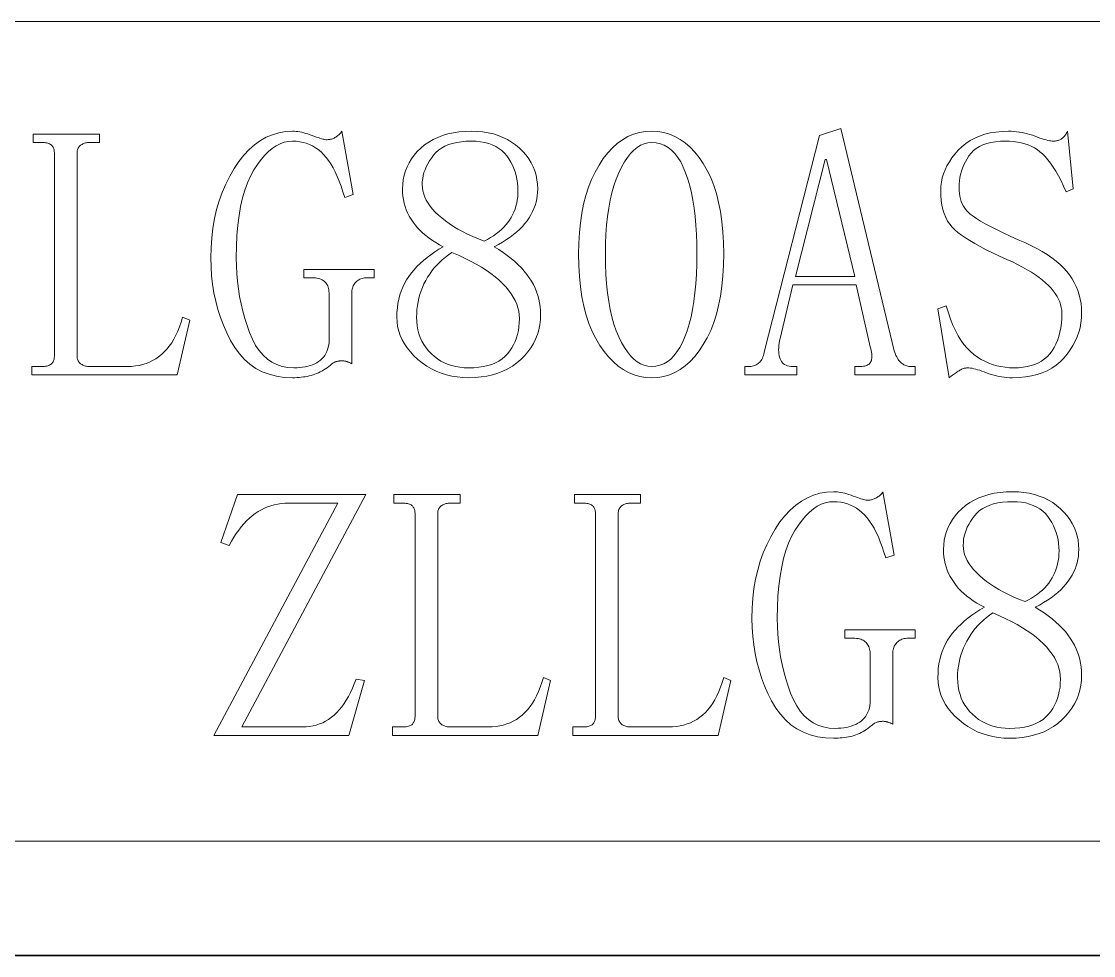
# Model space of a CAD drawing. Extents: x 1 to 297, y 1 to 210.
# Drawn here: x 219.82 to 230.69, y 1.35 to 10.83 of the extents above; entities that cross this region are included whole.
import ezdxf

# ---------------------------------------------------------------- set-up
doc = ezdxf.new("R2010")
doc.units = 0

msp = doc.modelspace()

# ---------------------------------------------------------------- linework, layer by layer
at = {"color": 7, "lineweight": 13}
for p, q in [((196.872, 10.83), (295.987, 10.83)), ((196.872, 2.515), (295.987, 2.515))]:
    msp.add_line(p, q, dxfattribs=at)
at = {"color": 7, "lineweight": 35}
msp.add_line((0.623, 1.354), (296.685, 1.354), dxfattribs=at)
at = {"color": 7, "lineweight": 13}
for points in [[(220.386, 7.444), (220.386, 7.433), (220.387, 7.422), (220.389, 7.412), (220.392, 7.403), (220.395, 7.394), (220.399, 7.386), (220.403, 7.378), (220.409, 7.371), (220.415, 7.364), (220.422, 7.358), (220.429, 7.353), (220.437, 7.348), (220.445, 7.344), (220.454, 7.34), (220.463, 7.337), (220.472, 7.334), (220.482, 7.332), (220.493, 7.331), (220.503, 7.33), (220.515, 7.33), (220.9, 7.33), (220.94, 7.331), (220.978, 7.335), (221.015, 7.341), (221.051, 7.349), (221.086, 7.36), (221.12, 7.373), (221.152, 7.389), (221.184, 7.407), (221.214, 7.428), (221.243, 7.451), (221.271, 7.477), (221.297, 7.505), (221.322, 7.536), (221.346, 7.57), (221.368, 7.607), (221.389, 7.646), (221.408, 7.688), (221.426, 7.732), (221.442, 7.78), (221.457, 7.83), (221.529, 7.801), (221.4, 7.244), (219.929, 7.244), (219.929, 7.33), (220.029, 7.33), (220.043, 7.33), (220.056, 7.331), (220.068, 7.332), (220.079, 7.334), (220.09, 7.337), (220.099, 7.34), (220.108, 7.344), (220.116, 7.348), (220.123, 7.353), (220.129, 7.358), (220.134, 7.364), (220.139, 7.371), (220.143, 7.378), (220.147, 7.386), (220.15, 7.394), (220.153, 7.403), (220.155, 7.412), (220.156, 7.422), (220.157, 7.433), (220.157, 7.444), (220.157, 9.487), (220.157, 9.498), (220.156, 9.509), (220.155, 9.519), (220.153, 9.528), (220.15, 9.537), (220.147, 9.545), (220.143, 9.553), (220.139, 9.56), (220.134, 9.567), (220.129, 9.573), (220.123, 9.578), (220.116, 9.583), (220.108, 9.587), (220.099, 9.591), (220.09, 9.594), (220.079, 9.597), (220.068, 9.599), (220.056, 9.6), (220.043, 9.601), (220.029, 9.601), (219.943, 9.601), (219.943, 9.687), (220.615, 9.687), (220.615, 9.601), (220.515, 9.601), (220.503, 9.601), (220.493, 9.6), (220.482, 9.599), (220.472, 9.597), (220.463, 9.594), (220.454, 9.591), (220.445, 9.587), (220.437, 9.583), (220.429, 9.578), (220.422, 9.573), (220.415, 9.567), (220.409, 9.56), (220.403, 9.553), (220.399, 9.545), (220.395, 9.537), (220.392, 9.528), (220.389, 9.519), (220.387, 9.509), (220.386, 9.498), (220.386, 9.487)], [(222.572, 9.615), (222.529, 9.613), (222.487, 9.604), (222.446, 9.589), (222.406, 9.569), (222.366, 9.542), (222.327, 9.51), (222.289, 9.472), (222.252, 9.428), (222.215, 9.378), (222.179, 9.323), (222.145, 9.261), (222.115, 9.193), (222.088, 9.119), (222.065, 9.039), (222.045, 8.953), (222.029, 8.861), (222.016, 8.762), (222.007, 8.657), (222.002, 8.547), (222, 8.43), (222.002, 8.35), (222.006, 8.271), (222.012, 8.194), (222.022, 8.117), (222.034, 8.04), (222.049, 7.965), (222.067, 7.891), (222.087, 7.817), (222.11, 7.744), (222.136, 7.673), (222.165, 7.605), (222.197, 7.544), (222.233, 7.49), (222.273, 7.444), (222.316, 7.405), (222.363, 7.373), (222.413, 7.348), (222.467, 7.33), (222.525, 7.319), (222.586, 7.315), (222.617, 7.316), (222.646, 7.318), (222.674, 7.321), (222.701, 7.326), (222.727, 7.332), (222.751, 7.339), (222.774, 7.347), (222.796, 7.357), (222.817, 7.368), (222.836, 7.38), (222.854, 7.393), (222.87, 7.408), (222.885, 7.424), (222.898, 7.441), (222.909, 7.46), (222.919, 7.48), (222.927, 7.501), (222.934, 7.524), (222.939, 7.548), (222.943, 7.573), (222.943, 8.058), (222.943, 8.075), (222.941, 8.091), (222.939, 8.106), (222.936, 8.12), (222.932, 8.133), (222.928, 8.146), (222.922, 8.157), (222.916, 8.168), (222.908, 8.178), (222.9, 8.187), (222.891, 8.195), (222.881, 8.202), (222.871, 8.209), (222.859, 8.214), (222.847, 8.219), (222.833, 8.223), (222.819, 8.226), (222.804, 8.228), (222.788, 8.229), (222.772, 8.23), (222.686, 8.23), (222.686, 8.315), (223.4, 8.315), (223.4, 8.23), (223.329, 8.23), (223.315, 8.229), (223.301, 8.228), (223.289, 8.226), (223.276, 8.223), (223.265, 8.219), (223.253, 8.214), (223.243, 8.209), (223.233, 8.202), (223.223, 8.195), (223.215, 8.187), (223.206, 8.178), (223.199, 8.169), (223.193, 8.159), (223.187, 8.148), (223.182, 8.137), (223.179, 8.125), (223.176, 8.113), (223.173, 8.1), (223.172, 8.087), (223.172, 8.073), (223.172, 7.358), (223.166, 7.361), (223.161, 7.364), (223.155, 7.366), (223.15, 7.369), (223.145, 7.371), (223.14, 7.373), (223.135, 7.375), (223.131, 7.377), (223.126, 7.378), (223.122, 7.38), (223.117, 7.381), (223.113, 7.382), (223.108, 7.383), (223.103, 7.384), (223.098, 7.385), (223.093, 7.386), (223.088, 7.386), (223.083, 7.387), (223.077, 7.387), (223.072, 7.387), (223.066, 7.387), (223.06, 7.387), (223.055, 7.386), (223.049, 7.386), (223.043, 7.385), (223.037, 7.384), (223.032, 7.383), (223.026, 7.382), (223.02, 7.381), (223.015, 7.38), (223.009, 7.378), (223.003, 7.376), (222.997, 7.374), (222.992, 7.371), (222.986, 7.367), (222.98, 7.363), (222.975, 7.359), (222.969, 7.355), (222.963, 7.35), (222.957, 7.344), (222.94, 7.33), (222.923, 7.317), (222.905, 7.305), (222.888, 7.294), (222.87, 7.283), (222.852, 7.274), (222.834, 7.265), (222.816, 7.257), (222.797, 7.25), (222.779, 7.244), (222.76, 7.239), (222.741, 7.234), (222.721, 7.229), (222.701, 7.226), (222.681, 7.223), (222.66, 7.22), (222.638, 7.218), (222.617, 7.217), (222.594, 7.216), (222.572, 7.215), (222.488, 7.219), (222.409, 7.231), (222.335, 7.25), (222.265, 7.276), (222.2, 7.31), (222.14, 7.352), (222.084, 7.401), (222.032, 7.458), (221.985, 7.522), (221.943, 7.594), (221.905, 7.671), (221.871, 7.749), (221.841, 7.828), (221.815, 7.909), (221.793, 7.992), (221.775, 8.077), (221.761, 8.163), (221.751, 8.25), (221.745, 8.339), (221.743, 8.43), (221.745, 8.534), (221.753, 8.635), (221.764, 8.733), (221.781, 8.829), (221.802, 8.921), (221.828, 9.01), (221.859, 9.096), (221.894, 9.179), (221.934, 9.26), (221.979, 9.337), (222.027, 9.409), (222.078, 9.473), (222.131, 9.53), (222.187, 9.579), (222.245, 9.621), (222.305, 9.655), (222.368, 9.681), (222.434, 9.7), (222.501, 9.712), (222.572, 9.715), (222.589, 9.715), (222.607, 9.714), (222.626, 9.712), (222.645, 9.709), (222.665, 9.705), (222.685, 9.7), (222.706, 9.694), (222.727, 9.688), (222.749, 9.681), (222.772, 9.673), (222.794, 9.664), (222.814, 9.657), (222.833, 9.651), (222.849, 9.645), (222.865, 9.64), (222.878, 9.637), (222.89, 9.634), (222.9, 9.631), (222.908, 9.63), (222.915, 9.63), (222.923, 9.63), (222.932, 9.631), (222.94, 9.632), (222.949, 9.633), (222.957, 9.635), (222.966, 9.637), (222.975, 9.64), (222.983, 9.643), (222.992, 9.647), (223, 9.651), (223.009, 9.656), (223.017, 9.661), (223.025, 9.666), (223.032, 9.672), (223.04, 9.678), (223.047, 9.685), (223.053, 9.692), (223.06, 9.699), (223.066, 9.707), (223.072, 9.715), (223.186, 9.073), (223.1, 9.044), (223.083, 9.102), (223.064, 9.157), (223.045, 9.209), (223.025, 9.258), (223.004, 9.303), (222.982, 9.345), (222.959, 9.384), (222.936, 9.419), (222.911, 9.451), (222.886, 9.48), (222.86, 9.506), (222.832, 9.529), (222.804, 9.549), (222.774, 9.567), (222.743, 9.582), (222.711, 9.594), (222.678, 9.603), (222.644, 9.61), (222.608, 9.614)], [(225.086, 7.858), (225.084, 7.805), (225.078, 7.753), (225.068, 7.703), (225.054, 7.655), (225.036, 7.608), (225.014, 7.563), (224.988, 7.52), (224.958, 7.479), (224.924, 7.439), (224.886, 7.401), (224.845, 7.366), (224.801, 7.334), (224.754, 7.306), (224.705, 7.282), (224.654, 7.262), (224.6, 7.245), (224.543, 7.232), (224.484, 7.223), (224.422, 7.217), (224.357, 7.215), (224.298, 7.217), (224.241, 7.223), (224.185, 7.232), (224.131, 7.245), (224.079, 7.262), (224.028, 7.282), (223.979, 7.306), (223.932, 7.334), (223.887, 7.366), (223.843, 7.401), (223.802, 7.439), (223.766, 7.478), (223.734, 7.518), (223.706, 7.559), (223.682, 7.601), (223.663, 7.645), (223.648, 7.689), (223.637, 7.735), (223.631, 7.782), (223.629, 7.83), (223.63, 7.878), (223.634, 7.924), (223.64, 7.969), (223.648, 8.013), (223.659, 8.055), (223.673, 8.095), (223.688, 8.135), (223.707, 8.173), (223.727, 8.209), (223.75, 8.244), (223.776, 8.278), (223.803, 8.311), (223.833, 8.343), (223.865, 8.374), (223.898, 8.405), (223.935, 8.434), (223.973, 8.463), (224.013, 8.491), (224.056, 8.518), (224.1, 8.544), (224.061, 8.565), (224.024, 8.586), (223.989, 8.609), (223.955, 8.632), (223.923, 8.657), (223.894, 8.682), (223.866, 8.709), (223.84, 8.736), (223.815, 8.765), (223.793, 8.794), (223.773, 8.824), (223.755, 8.855), (223.738, 8.887), (223.725, 8.92), (223.713, 8.953), (223.703, 8.987), (223.696, 9.022), (223.69, 9.057), (223.687, 9.093), (223.686, 9.13), (223.688, 9.178), (223.693, 9.224), (223.703, 9.269), (223.716, 9.313), (223.732, 9.355), (223.753, 9.395), (223.777, 9.435), (223.805, 9.473), (223.836, 9.509), (223.872, 9.544), (223.91, 9.577), (223.952, 9.606), (223.996, 9.631), (224.043, 9.654), (224.093, 9.673), (224.146, 9.688), (224.202, 9.7), (224.26, 9.709), (224.322, 9.714), (224.386, 9.715), (224.445, 9.714), (224.501, 9.709), (224.556, 9.7), (224.608, 9.688), (224.657, 9.673), (224.705, 9.654), (224.75, 9.631), (224.793, 9.606), (224.833, 9.577), (224.872, 9.544), (224.907, 9.509), (224.939, 9.473), (224.966, 9.435), (224.991, 9.395), (225.011, 9.355), (225.028, 9.313), (225.041, 9.269), (225.05, 9.224), (225.056, 9.178), (225.057, 9.13), (225.056, 9.096), (225.053, 9.062), (225.048, 9.029), (225.04, 8.996), (225.031, 8.964), (225.019, 8.932), (225.005, 8.9), (224.989, 8.869), (224.971, 8.839), (224.95, 8.808), (224.928, 8.779), (224.903, 8.75), (224.875, 8.722), (224.845, 8.694), (224.813, 8.667), (224.778, 8.641), (224.741, 8.616), (224.701, 8.591), (224.659, 8.567), (224.615, 8.544), (224.662, 8.515), (224.707, 8.486), (224.749, 8.456), (224.788, 8.425), (224.825, 8.394), (224.86, 8.362), (224.892, 8.33), (224.921, 8.297), (224.948, 8.264), (224.972, 8.23), (224.993, 8.195), (225.013, 8.16), (225.03, 8.124), (225.045, 8.088), (225.057, 8.051), (225.068, 8.014), (225.076, 7.976), (225.081, 7.937), (225.085, 7.898)], [(226.215, 7.215), (226.153, 7.219), (226.093, 7.229), (226.035, 7.245), (225.979, 7.268), (225.925, 7.298), (225.873, 7.334), (225.824, 7.376), (225.776, 7.426), (225.73, 7.482), (225.686, 7.544), (225.645, 7.612), (225.609, 7.686), (225.577, 7.766), (225.549, 7.85), (225.525, 7.94), (225.506, 8.036), (225.491, 8.137), (225.48, 8.243), (225.474, 8.355), (225.472, 8.473), (225.474, 8.582), (225.48, 8.687), (225.49, 8.788), (225.505, 8.884), (225.523, 8.976), (225.546, 9.064), (225.573, 9.148), (225.604, 9.227), (225.639, 9.302), (225.679, 9.373), (225.721, 9.438), (225.767, 9.496), (225.814, 9.547), (225.864, 9.592), (225.916, 9.63), (225.971, 9.661), (226.028, 9.685), (226.088, 9.702), (226.15, 9.712), (226.215, 9.715), (226.276, 9.712), (226.336, 9.702), (226.393, 9.686), (226.449, 9.663), (226.502, 9.633), (226.553, 9.597), (226.602, 9.554), (226.649, 9.505), (226.693, 9.449), (226.736, 9.387), (226.775, 9.319), (226.811, 9.245), (226.842, 9.167), (226.869, 9.083), (226.891, 8.994), (226.91, 8.9), (226.924, 8.801), (226.935, 8.697), (226.941, 8.587), (226.943, 8.473), (226.941, 8.358), (226.935, 8.248), (226.924, 8.144), (226.91, 8.044), (226.891, 7.949), (226.869, 7.86), (226.842, 7.775), (226.811, 7.695), (226.775, 7.621), (226.736, 7.551), (226.693, 7.487), (226.649, 7.43), (226.602, 7.38), (226.553, 7.336), (226.502, 7.299), (226.449, 7.269), (226.393, 7.246), (226.336, 7.229), (226.276, 7.219)], [(228.286, 8.158), (227.643, 8.158), (227.515, 7.615), (227.509, 7.59), (227.505, 7.566), (227.503, 7.543), (227.501, 7.521), (227.5, 7.499), (227.501, 7.479), (227.503, 7.46), (227.505, 7.442), (227.509, 7.425), (227.515, 7.408), (227.521, 7.393), (227.529, 7.38), (227.538, 7.368), (227.549, 7.358), (227.561, 7.349), (227.575, 7.342), (227.59, 7.337), (227.606, 7.333), (227.624, 7.331), (227.643, 7.33), (227.686, 7.33), (227.686, 7.244), (227.157, 7.244), (227.157, 7.33), (227.2, 7.33), (227.212, 7.33), (227.223, 7.331), (227.233, 7.333), (227.244, 7.335), (227.254, 7.339), (227.264, 7.343), (227.273, 7.347), (227.283, 7.353), (227.292, 7.359), (227.3, 7.365), (227.309, 7.373), (227.316, 7.382), (227.323, 7.391), (227.33, 7.402), (227.336, 7.414), (227.341, 7.426), (227.346, 7.44), (227.351, 7.455), (227.354, 7.47), (227.357, 7.487), (227.915, 9.673), (228.129, 9.744), (228.672, 7.487), (228.678, 7.47), (228.684, 7.455), (228.69, 7.44), (228.697, 7.426), (228.704, 7.414), (228.711, 7.402), (228.719, 7.391), (228.727, 7.382), (228.735, 7.373), (228.743, 7.365), (228.752, 7.359), (228.761, 7.353), (228.77, 7.347), (228.78, 7.343), (228.79, 7.339), (228.8, 7.335), (228.81, 7.333), (228.821, 7.331), (228.832, 7.33), (228.843, 7.33), (228.886, 7.33), (228.886, 7.244), (228.272, 7.244), (228.272, 7.33), (228.329, 7.33), (228.345, 7.33), (228.361, 7.332), (228.374, 7.334), (228.387, 7.338), (228.398, 7.342), (228.409, 7.348), (228.417, 7.354), (228.425, 7.362), (228.431, 7.37), (228.436, 7.38), (228.44, 7.39), (228.443, 7.402), (228.444, 7.414), (228.445, 7.428), (228.445, 7.442), (228.444, 7.458), (228.441, 7.474), (228.438, 7.492), (228.434, 7.51), (228.429, 7.53)], [(229.815, 8.415), (229.74, 8.449), (229.67, 8.482), (229.605, 8.514), (229.545, 8.546), (229.49, 8.576), (229.439, 8.606), (229.394, 8.634), (229.353, 8.662), (229.317, 8.689), (229.286, 8.715), (229.259, 8.743), (229.235, 8.773), (229.213, 8.805), (229.195, 8.841), (229.179, 8.88), (229.166, 8.921), (229.156, 8.965), (229.149, 9.013), (229.145, 9.063), (229.143, 9.115), (229.145, 9.158), (229.15, 9.2), (229.159, 9.242), (229.172, 9.283), (229.188, 9.324), (229.207, 9.365), (229.231, 9.405), (229.257, 9.445), (229.288, 9.484), (229.322, 9.523), (229.359, 9.559), (229.399, 9.592), (229.442, 9.621), (229.489, 9.646), (229.538, 9.667), (229.59, 9.685), (229.645, 9.698), (229.703, 9.708), (229.765, 9.714), (229.829, 9.715), (229.857, 9.715), (229.885, 9.713), (229.913, 9.711), (229.941, 9.707), (229.968, 9.703), (229.995, 9.697), (230.022, 9.691), (230.048, 9.683), (230.074, 9.675), (230.1, 9.665), (230.125, 9.656), (230.149, 9.647), (230.171, 9.64), (230.192, 9.633), (230.211, 9.628), (230.229, 9.623), (230.245, 9.62), (230.26, 9.617), (230.274, 9.616), (230.286, 9.615), (230.294, 9.616), (230.303, 9.616), (230.311, 9.617), (230.319, 9.619), (230.327, 9.621), (230.335, 9.623), (230.342, 9.626), (230.35, 9.629), (230.357, 9.633), (230.365, 9.637), (230.372, 9.642), (230.379, 9.647), (230.385, 9.653), (230.392, 9.66), (230.398, 9.667), (230.405, 9.675), (230.411, 9.684), (230.417, 9.694), (230.423, 9.704), (230.429, 9.715), (230.486, 9.13), (230.415, 9.101), (230.389, 9.159), (230.363, 9.213), (230.337, 9.264), (230.311, 9.31), (230.284, 9.353), (230.258, 9.392), (230.231, 9.427), (230.204, 9.458), (230.177, 9.485), (230.15, 9.508), (230.122, 9.529), (230.093, 9.547), (230.062, 9.563), (230.029, 9.577), (229.995, 9.589), (229.959, 9.598), (229.922, 9.606), (229.883, 9.611), (229.842, 9.614), (229.8, 9.615), (229.748, 9.614), (229.699, 9.609), (229.653, 9.602), (229.611, 9.591), (229.572, 9.578), (229.536, 9.561), (229.504, 9.542), (229.476, 9.519), (229.451, 9.494), (229.429, 9.465), (229.41, 9.435), (229.393, 9.405), (229.378, 9.374), (229.365, 9.342), (229.354, 9.31), (229.345, 9.278), (229.338, 9.245), (229.333, 9.212), (229.33, 9.178), (229.329, 9.144), (229.33, 9.113), (229.333, 9.084), (229.337, 9.056), (229.344, 9.029), (229.352, 9.003), (229.362, 8.979), (229.374, 8.956), (229.388, 8.934), (229.404, 8.913), (229.422, 8.894), (229.443, 8.875), (229.472, 8.853), (229.506, 8.83), (229.547, 8.805), (229.595, 8.778), (229.649, 8.749), (229.709, 8.719), (229.776, 8.686), (229.849, 8.652), (229.929, 8.615), (229.995, 8.587), (230.058, 8.557), (230.117, 8.527), (230.172, 8.495), (230.223, 8.464), (230.271, 8.431), (230.314, 8.398), (230.354, 8.364), (230.39, 8.329), (230.422, 8.294), (230.45, 8.258), (230.476, 8.22), (230.498, 8.181), (230.518, 8.141), (230.534, 8.099), (230.548, 8.057), (230.558, 8.013), (230.566, 7.967), (230.57, 7.921), (230.572, 7.873), (230.57, 7.822), (230.565, 7.772), (230.556, 7.723), (230.543, 7.676), (230.527, 7.63), (230.507, 7.585), (230.484, 7.541), (230.457, 7.498), (230.427, 7.456), (230.393, 7.415), (230.356, 7.377), (230.315, 7.343), (230.271, 7.313), (230.224, 7.287), (230.173, 7.265), (230.12, 7.247), (230.063, 7.233), (230.002, 7.223), (229.939, 7.217), (229.872, 7.215), (229.843, 7.216), (229.815, 7.217), (229.788, 7.22), (229.761, 7.223), (229.734, 7.228), (229.708, 7.233), (229.682, 7.24), (229.657, 7.247), (229.632, 7.256), (229.607, 7.265), (229.584, 7.275), (229.561, 7.283), (229.539, 7.291), (229.518, 7.297), (229.498, 7.303), (229.48, 7.307), (229.462, 7.311), (229.445, 7.313), (229.429, 7.315), (229.415, 7.315), (229.406, 7.315), (229.397, 7.314), (229.389, 7.313), (229.38, 7.311), (229.372, 7.308), (229.363, 7.305), (229.355, 7.301), (229.346, 7.297), (229.337, 7.292), (229.329, 7.287), (229.32, 7.281), (229.311, 7.275), (229.302, 7.268), (229.292, 7.262), (229.282, 7.255), (229.272, 7.247), (229.262, 7.24), (229.251, 7.232), (229.24, 7.224), (229.229, 7.215), (229.115, 7.915), (229.2, 7.944), (229.221, 7.875), (229.243, 7.81), (229.267, 7.75), (229.293, 7.694), (229.32, 7.642), (229.349, 7.595), (229.379, 7.553), (229.411, 7.514), (229.444, 7.481), (229.479, 7.451), (229.515, 7.425), (229.552, 7.402), (229.59, 7.382), (229.63, 7.364), (229.67, 7.349), (229.711, 7.337), (229.753, 7.328), (229.797, 7.321), (229.841, 7.317), (229.886, 7.315), (229.933, 7.317), (229.978, 7.321), (230.021, 7.328), (230.061, 7.338), (230.098, 7.351), (230.134, 7.367), (230.166, 7.385), (230.197, 7.407), (230.225, 7.431), (230.25, 7.458), (230.273, 7.488), (230.294, 7.521), (230.312, 7.556), (230.328, 7.593), (230.341, 7.633), (230.352, 7.676), (230.361, 7.721), (230.367, 7.769), (230.37, 7.82), (230.372, 7.873), (230.37, 7.901), (230.366, 7.929), (230.359, 7.958), (230.35, 7.986), (230.338, 8.014), (230.323, 8.041), (230.305, 8.069), (230.285, 8.097), (230.262, 8.124), (230.236, 8.151), (230.207, 8.178), (230.176, 8.205), (230.141, 8.232), (230.103, 8.259), (230.063, 8.285), (230.019, 8.311), (229.972, 8.338), (229.923, 8.364), (229.87, 8.39)], [(224.857, 9.115), (224.856, 9.155), (224.853, 9.193), (224.847, 9.231), (224.839, 9.267), (224.829, 9.303), (224.816, 9.337), (224.801, 9.371), (224.784, 9.403), (224.765, 9.435), (224.743, 9.465), (224.719, 9.494), (224.692, 9.519), (224.663, 9.542), (224.631, 9.561), (224.597, 9.578), (224.56, 9.591), (224.52, 9.602), (224.478, 9.609), (224.433, 9.614), (224.386, 9.615), (224.333, 9.614), (224.284, 9.61), (224.237, 9.603), (224.194, 9.593), (224.154, 9.58), (224.117, 9.564), (224.083, 9.545), (224.052, 9.524), (224.025, 9.5), (224, 9.473), (223.979, 9.444), (223.959, 9.415), (223.942, 9.386), (223.927, 9.356), (223.915, 9.326), (223.904, 9.296), (223.896, 9.266), (223.891, 9.235), (223.887, 9.204), (223.886, 9.173), (223.888, 9.141), (223.893, 9.11), (223.901, 9.079), (223.912, 9.048), (223.927, 9.017), (223.945, 8.987), (223.966, 8.956), (223.991, 8.926), (224.019, 8.896), (224.05, 8.865), (224.084, 8.836), (224.121, 8.807), (224.161, 8.779), (224.203, 8.751), (224.248, 8.724), (224.296, 8.698), (224.347, 8.673), (224.4, 8.648), (224.456, 8.624), (224.515, 8.601), (224.548, 8.619), (224.58, 8.637), (224.61, 8.656), (224.638, 8.677), (224.665, 8.698), (224.689, 8.719), (224.713, 8.742), (224.734, 8.766), (224.754, 8.79), (224.772, 8.815), (224.788, 8.842), (224.803, 8.869), (224.815, 8.896), (224.827, 8.925), (224.836, 8.955), (224.844, 8.985), (224.85, 9.016), (224.854, 9.049), (224.857, 9.082)], [(226.215, 9.601), (226.175, 9.598), (226.137, 9.589), (226.1, 9.574), (226.065, 9.552), (226.031, 9.524), (225.998, 9.491), (225.966, 9.451), (225.936, 9.405), (225.907, 9.352), (225.879, 9.294), (225.853, 9.231), (225.83, 9.163), (225.81, 9.091), (225.792, 9.015), (225.777, 8.935), (225.765, 8.851), (225.755, 8.763), (225.749, 8.67), (225.744, 8.573), (225.743, 8.473), (225.744, 8.366), (225.749, 8.265), (225.755, 8.169), (225.765, 8.077), (225.777, 7.99), (225.792, 7.909), (225.81, 7.832), (225.83, 7.759), (225.853, 7.692), (225.879, 7.63), (225.907, 7.573), (225.936, 7.522), (225.966, 7.477), (225.998, 7.438), (226.031, 7.405), (226.065, 7.378), (226.1, 7.357), (226.137, 7.342), (226.175, 7.333), (226.215, 7.33), (226.256, 7.333), (226.297, 7.342), (226.335, 7.357), (226.371, 7.378), (226.406, 7.405), (226.438, 7.438), (226.469, 7.477), (226.498, 7.522), (226.525, 7.573), (226.55, 7.63), (226.573, 7.692), (226.594, 7.759), (226.612, 7.832), (226.628, 7.909), (226.641, 7.99), (226.652, 8.077), (226.661, 8.169), (226.667, 8.265), (226.67, 8.366), (226.672, 8.473), (226.671, 8.573), (226.667, 8.67), (226.661, 8.763), (226.653, 8.851), (226.643, 8.935), (226.631, 9.015), (226.616, 9.091), (226.599, 9.163), (226.579, 9.231), (226.557, 9.294), (226.533, 9.352), (226.507, 9.405), (226.479, 9.451), (226.448, 9.491), (226.415, 9.524), (226.379, 9.552), (226.341, 9.574), (226.301, 9.589), (226.259, 9.598)], [(227.986, 9.43), (227.972, 9.43), (227.672, 8.244), (228.272, 8.244)], [(223.829, 7.83), (223.83, 7.785), (223.835, 7.742), (223.842, 7.7), (223.853, 7.661), (223.866, 7.623), (223.883, 7.586), (223.902, 7.552), (223.925, 7.519), (223.95, 7.488), (223.979, 7.458), (224.01, 7.431), (224.042, 7.407), (224.076, 7.385), (224.111, 7.367), (224.148, 7.351), (224.187, 7.338), (224.227, 7.328), (224.269, 7.321), (224.312, 7.317), (224.357, 7.315), (224.41, 7.317), (224.46, 7.321), (224.507, 7.328), (224.551, 7.338), (224.591, 7.351), (224.629, 7.367), (224.664, 7.385), (224.696, 7.407), (224.724, 7.431), (224.75, 7.458), (224.773, 7.488), (224.794, 7.518), (224.812, 7.55), (224.828, 7.584), (224.841, 7.619), (224.852, 7.655), (224.861, 7.693), (224.867, 7.733), (224.87, 7.773), (224.872, 7.815), (224.87, 7.852), (224.865, 7.889), (224.856, 7.926), (224.844, 7.962), (224.829, 7.998), (224.81, 8.033), (224.788, 8.068), (224.762, 8.103), (224.733, 8.138), (224.7, 8.173), (224.664, 8.207), (224.625, 8.24), (224.582, 8.273), (224.536, 8.305), (224.486, 8.337), (224.433, 8.368), (224.376, 8.399), (224.316, 8.429), (224.253, 8.458), (224.186, 8.487), (224.152, 8.463), (224.121, 8.439), (224.09, 8.413), (224.061, 8.386), (224.034, 8.358), (224.009, 8.329), (223.984, 8.299), (223.962, 8.267), (223.941, 8.235), (223.922, 8.201), (223.904, 8.167), (223.888, 8.131), (223.874, 8.096), (223.862, 8.059), (223.852, 8.023), (223.844, 7.985), (223.837, 7.947), (223.833, 7.909), (223.83, 7.869)], [(222.672, 3.673), (222.708, 3.674), (222.744, 3.677), (222.779, 3.684), (222.812, 3.692), (222.845, 3.703), (222.877, 3.716), (222.907, 3.732), (222.937, 3.75), (222.965, 3.771), (222.993, 3.794), (223.02, 3.82), (223.045, 3.847), (223.07, 3.878), (223.094, 3.911), (223.116, 3.946), (223.138, 3.983), (223.159, 4.024), (223.178, 4.066), (223.197, 4.111), (223.215, 4.158), (223.3, 4.144), (223.143, 3.587), (221.772, 3.587), (223.029, 5.944), (222.529, 5.944), (222.492, 5.943), (222.456, 5.94), (222.421, 5.934), (222.386, 5.927), (222.352, 5.917), (222.319, 5.905), (222.286, 5.892), (222.255, 5.875), (222.223, 5.857), (222.193, 5.837), (222.163, 5.814), (222.135, 5.79), (222.106, 5.763), (222.079, 5.734), (222.052, 5.703), (222.026, 5.67), (222.001, 5.634), (221.976, 5.597), (221.952, 5.557), (221.929, 5.515), (221.843, 5.544), (222.015, 6.03), (223.315, 6.03), (222.057, 3.673)], [(224.043, 3.787), (224.043, 3.776), (224.045, 3.765), (224.046, 3.755), (224.049, 3.746), (224.052, 3.737), (224.056, 3.729), (224.061, 3.721), (224.066, 3.714), (224.072, 3.707), (224.079, 3.701), (224.086, 3.696), (224.094, 3.691), (224.102, 3.687), (224.111, 3.683), (224.12, 3.68), (224.129, 3.677), (224.139, 3.675), (224.15, 3.674), (224.16, 3.673), (224.172, 3.673), (224.557, 3.673), (224.597, 3.674), (224.635, 3.677), (224.672, 3.684), (224.708, 3.692), (224.743, 3.703), (224.777, 3.716), (224.809, 3.732), (224.841, 3.75), (224.871, 3.771), (224.9, 3.794), (224.928, 3.82), (224.955, 3.848), (224.98, 3.879), (225.003, 3.913), (225.025, 3.949), (225.046, 3.989), (225.065, 4.031), (225.083, 4.075), (225.1, 4.123), (225.115, 4.173), (225.186, 4.144), (225.057, 3.587), (223.586, 3.587), (223.586, 3.673), (223.686, 3.673), (223.7, 3.673), (223.713, 3.674), (223.725, 3.675), (223.736, 3.677), (223.747, 3.68), (223.756, 3.683), (223.765, 3.687), (223.773, 3.691), (223.78, 3.696), (223.786, 3.701), (223.791, 3.707), (223.796, 3.714), (223.801, 3.721), (223.804, 3.729), (223.807, 3.737), (223.81, 3.746), (223.812, 3.755), (223.813, 3.765), (223.814, 3.776), (223.815, 3.787), (223.815, 5.83), (223.814, 5.841), (223.813, 5.851), (223.812, 5.861), (223.81, 5.871), (223.807, 5.88), (223.804, 5.888), (223.801, 5.896), (223.796, 5.903), (223.791, 5.909), (223.786, 5.915), (223.78, 5.921), (223.773, 5.926), (223.765, 5.93), (223.756, 5.934), (223.747, 5.937), (223.736, 5.939), (223.725, 5.941), (223.713, 5.943), (223.7, 5.944), (223.686, 5.944), (223.6, 5.944), (223.6, 6.03), (224.272, 6.03), (224.272, 5.944), (224.172, 5.944), (224.16, 5.944), (224.15, 5.943), (224.139, 5.941), (224.129, 5.939), (224.12, 5.937), (224.111, 5.934), (224.102, 5.93), (224.094, 5.926), (224.086, 5.921), (224.079, 5.915), (224.072, 5.909), (224.066, 5.903), (224.061, 5.896), (224.056, 5.888), (224.052, 5.88), (224.049, 5.871), (224.046, 5.861), (224.045, 5.851), (224.043, 5.841), (224.043, 5.83)], [(225.872, 3.787), (225.872, 3.776), (225.873, 3.765), (225.875, 3.755), (225.877, 3.746), (225.881, 3.737), (225.885, 3.729), (225.889, 3.721), (225.895, 3.714), (225.901, 3.707), (225.907, 3.701), (225.915, 3.696), (225.923, 3.691), (225.931, 3.687), (225.939, 3.683), (225.948, 3.68), (225.958, 3.677), (225.968, 3.675), (225.978, 3.674), (225.989, 3.673), (226, 3.673), (226.386, 3.673), (226.425, 3.674), (226.464, 3.677), (226.501, 3.684), (226.537, 3.692), (226.572, 3.703), (226.605, 3.716), (226.638, 3.732), (226.669, 3.75), (226.7, 3.771), (226.729, 3.794), (226.757, 3.82), (226.783, 3.848), (226.808, 3.879), (226.832, 3.913), (226.854, 3.949), (226.875, 3.989), (226.894, 4.031), (226.912, 4.075), (226.928, 4.123), (226.943, 4.173), (227.015, 4.144), (226.886, 3.587), (225.415, 3.587), (225.415, 3.673), (225.515, 3.673), (225.528, 3.673), (225.541, 3.674), (225.554, 3.675), (225.565, 3.677), (225.575, 3.68), (225.585, 3.683), (225.594, 3.687), (225.601, 3.691), (225.608, 3.696), (225.615, 3.701), (225.62, 3.707), (225.625, 3.714), (225.629, 3.721), (225.633, 3.729), (225.636, 3.737), (225.639, 3.746), (225.641, 3.755), (225.642, 3.765), (225.643, 3.776), (225.643, 3.787), (225.643, 5.83), (225.643, 5.841), (225.642, 5.851), (225.641, 5.861), (225.639, 5.871), (225.636, 5.88), (225.633, 5.888), (225.629, 5.896), (225.625, 5.903), (225.62, 5.909), (225.615, 5.915), (225.608, 5.921), (225.601, 5.926), (225.594, 5.93), (225.585, 5.934), (225.575, 5.937), (225.565, 5.939), (225.554, 5.941), (225.541, 5.943), (225.528, 5.944), (225.515, 5.944), (225.429, 5.944), (225.429, 6.03), (226.1, 6.03), (226.1, 5.944), (226, 5.944), (225.989, 5.944), (225.978, 5.943), (225.968, 5.941), (225.958, 5.939), (225.948, 5.937), (225.939, 5.934), (225.931, 5.93), (225.923, 5.926), (225.915, 5.921), (225.907, 5.915), (225.901, 5.909), (225.895, 5.903), (225.889, 5.896), (225.885, 5.888), (225.881, 5.88), (225.877, 5.871), (225.875, 5.861), (225.873, 5.851), (225.872, 5.841), (225.872, 5.83)], [(228.057, 5.958), (228.015, 5.955), (227.973, 5.947), (227.932, 5.932), (227.892, 5.911), (227.852, 5.885), (227.813, 5.853), (227.775, 5.815), (227.737, 5.771), (227.701, 5.721), (227.665, 5.665), (227.631, 5.604), (227.6, 5.536), (227.573, 5.462), (227.55, 5.382), (227.531, 5.296), (227.515, 5.203), (227.502, 5.105), (227.493, 5), (227.488, 4.89), (227.486, 4.773), (227.487, 4.693), (227.491, 4.614), (227.498, 4.536), (227.508, 4.459), (227.52, 4.383), (227.535, 4.308), (227.552, 4.234), (227.573, 4.16), (227.596, 4.087), (227.622, 4.015), (227.651, 3.948), (227.683, 3.887), (227.719, 3.833), (227.759, 3.787), (227.802, 3.748), (227.849, 3.715), (227.899, 3.69), (227.953, 3.673), (228.011, 3.662), (228.072, 3.658), (228.102, 3.659), (228.132, 3.661), (228.16, 3.664), (228.187, 3.669), (228.213, 3.674), (228.237, 3.681), (228.26, 3.69), (228.282, 3.699), (228.302, 3.71), (228.322, 3.723), (228.339, 3.736), (228.356, 3.751), (228.37, 3.767), (228.383, 3.784), (228.395, 3.803), (228.405, 3.823), (228.413, 3.844), (228.42, 3.867), (228.425, 3.89), (228.429, 3.915), (228.429, 4.401), (228.428, 4.418), (228.427, 4.434), (228.425, 4.449), (228.422, 4.463), (228.418, 4.476), (228.413, 4.489), (228.408, 4.5), (228.401, 4.511), (228.394, 4.521), (228.386, 4.53), (228.377, 4.538), (228.367, 4.545), (228.356, 4.552), (228.345, 4.557), (228.332, 4.562), (228.319, 4.566), (228.305, 4.569), (228.29, 4.571), (228.274, 4.572), (228.257, 4.573), (228.172, 4.573), (228.172, 4.658), (228.886, 4.658), (228.886, 4.573), (228.815, 4.573), (228.801, 4.572), (228.787, 4.571), (228.774, 4.569), (228.762, 4.566), (228.75, 4.562), (228.739, 4.557), (228.729, 4.552), (228.719, 4.545), (228.709, 4.538), (228.7, 4.53), (228.692, 4.521), (228.685, 4.511), (228.678, 4.501), (228.673, 4.491), (228.668, 4.48), (228.664, 4.468), (228.661, 4.456), (228.659, 4.443), (228.658, 4.429), (228.657, 4.415), (228.657, 3.701), (228.652, 3.704), (228.646, 3.707), (228.641, 3.709), (228.636, 3.711), (228.631, 3.714), (228.626, 3.716), (228.621, 3.718), (228.616, 3.719), (228.612, 3.721), (228.607, 3.723), (228.603, 3.724), (228.599, 3.725), (228.594, 3.726), (228.589, 3.727), (228.584, 3.728), (228.579, 3.729), (228.574, 3.729), (228.569, 3.729), (228.563, 3.73), (228.557, 3.73), (228.552, 3.73), (228.546, 3.729), (228.54, 3.729), (228.535, 3.729), (228.529, 3.728), (228.523, 3.727), (228.517, 3.726), (228.512, 3.725), (228.506, 3.724), (228.5, 3.723), (228.495, 3.721), (228.489, 3.719), (228.483, 3.716), (228.477, 3.713), (228.472, 3.71), (228.466, 3.706), (228.46, 3.702), (228.455, 3.697), (228.449, 3.692), (228.443, 3.687), (228.426, 3.673), (228.409, 3.66), (228.391, 3.648), (228.373, 3.637), (228.356, 3.626), (228.338, 3.617), (228.32, 3.608), (228.301, 3.6), (228.283, 3.593), (228.265, 3.587), (228.246, 3.581), (228.227, 3.577), (228.207, 3.572), (228.187, 3.569), (228.166, 3.565), (228.145, 3.563), (228.124, 3.561), (228.102, 3.559), (228.08, 3.559), (228.057, 3.558), (227.974, 3.562), (227.895, 3.573), (227.821, 3.592), (227.751, 3.619), (227.686, 3.653), (227.625, 3.695), (227.569, 3.744), (227.518, 3.801), (227.471, 3.865), (227.429, 3.937), (227.391, 4.013), (227.357, 4.091), (227.327, 4.171), (227.301, 4.252), (227.279, 4.335), (227.261, 4.419), (227.247, 4.505), (227.237, 4.593), (227.231, 4.682), (227.229, 4.773), (227.231, 4.877), (227.238, 4.978), (227.25, 5.076), (227.267, 5.171), (227.288, 5.264), (227.314, 5.353), (227.344, 5.439), (227.38, 5.522), (227.42, 5.603), (227.465, 5.68), (227.513, 5.752), (227.564, 5.816), (227.617, 5.873), (227.673, 5.922), (227.731, 5.964), (227.791, 5.998), (227.854, 6.024), (227.919, 6.043), (227.987, 6.055), (228.057, 6.058), (228.075, 6.058), (228.093, 6.057), (228.111, 6.054), (228.131, 6.051), (228.15, 6.048), (228.171, 6.043), (228.191, 6.037), (228.213, 6.031), (228.235, 6.024), (228.257, 6.015), (228.279, 6.007), (228.3, 6), (228.318, 5.994), (228.335, 5.988), (228.35, 5.983), (228.364, 5.979), (228.375, 5.976), (228.385, 5.974), (228.394, 5.973), (228.4, 5.973), (228.409, 5.973), (228.417, 5.973), (228.426, 5.975), (228.435, 5.976), (228.443, 5.978), (228.452, 5.98), (228.46, 5.983), (228.469, 5.986), (228.477, 5.99), (228.486, 5.994), (228.494, 5.999), (228.503, 6.003), (228.51, 6.009), (228.518, 6.015), (228.525, 6.021), (228.532, 6.027), (228.539, 6.035), (228.545, 6.042), (228.552, 6.05), (228.557, 6.058), (228.672, 5.415), (228.586, 5.387), (228.568, 5.445), (228.55, 5.5), (228.531, 5.552), (228.511, 5.601), (228.49, 5.646), (228.468, 5.688), (228.445, 5.726), (228.421, 5.762), (228.397, 5.794), (228.372, 5.823), (228.345, 5.848), (228.318, 5.871), (228.289, 5.892), (228.26, 5.909), (228.229, 5.924), (228.197, 5.937), (228.164, 5.946), (228.129, 5.953), (228.094, 5.957)], [(230.572, 4.201), (230.57, 4.148), (230.564, 4.096), (230.554, 4.046), (230.54, 3.998), (230.522, 3.951), (230.5, 3.906), (230.474, 3.863), (230.444, 3.822), (230.41, 3.782), (230.372, 3.744), (230.33, 3.709), (230.287, 3.677), (230.24, 3.649), (230.191, 3.625), (230.14, 3.605), (230.085, 3.588), (230.029, 3.575), (229.969, 3.566), (229.908, 3.56), (229.843, 3.558), (229.784, 3.56), (229.727, 3.566), (229.671, 3.575), (229.617, 3.588), (229.565, 3.605), (229.514, 3.625), (229.465, 3.649), (229.418, 3.677), (229.373, 3.709), (229.329, 3.744), (229.288, 3.782), (229.252, 3.821), (229.22, 3.861), (229.192, 3.902), (229.168, 3.944), (229.149, 3.987), (229.134, 4.032), (229.123, 4.078), (229.117, 4.125), (229.115, 4.173), (229.116, 4.22), (229.119, 4.267), (229.125, 4.312), (229.134, 4.355), (229.145, 4.398), (229.158, 4.438), (229.174, 4.478), (229.192, 4.515), (229.213, 4.552), (229.236, 4.587), (229.261, 4.621), (229.289, 4.654), (229.318, 4.686), (229.35, 4.717), (229.384, 4.748), (229.42, 4.777), (229.458, 4.806), (229.499, 4.834), (229.541, 4.861), (229.586, 4.887), (229.547, 4.907), (229.51, 4.929), (229.474, 4.951), (229.441, 4.975), (229.409, 4.999), (229.379, 5.025), (229.351, 5.051), (229.325, 5.079), (229.301, 5.107), (229.279, 5.137), (229.258, 5.167), (229.24, 5.198), (229.224, 5.23), (229.21, 5.263), (229.198, 5.296), (229.189, 5.33), (229.181, 5.364), (229.176, 5.4), (229.173, 5.436), (229.172, 5.473), (229.174, 5.52), (229.179, 5.567), (229.188, 5.612), (229.201, 5.655), (229.218, 5.698), (229.239, 5.738), (229.263, 5.778), (229.291, 5.815), (229.322, 5.852), (229.357, 5.887), (229.396, 5.919), (229.437, 5.949), (229.482, 5.974), (229.529, 5.997), (229.579, 6.015), (229.632, 6.031), (229.687, 6.043), (229.746, 6.051), (229.807, 6.057), (229.872, 6.058), (229.931, 6.057), (229.987, 6.051), (230.041, 6.043), (230.093, 6.031), (230.143, 6.015), (230.191, 5.997), (230.236, 5.974), (230.279, 5.949), (230.319, 5.919), (230.357, 5.887), (230.393, 5.852), (230.424, 5.815), (230.452, 5.778), (230.476, 5.738), (230.497, 5.698), (230.513, 5.655), (230.526, 5.612), (230.536, 5.567), (230.541, 5.52), (230.543, 5.473), (230.542, 5.439), (230.539, 5.405), (230.533, 5.372), (230.526, 5.339), (230.516, 5.307), (230.505, 5.275), (230.491, 5.243), (230.475, 5.212), (230.456, 5.181), (230.436, 5.151), (230.413, 5.122), (230.388, 5.093), (230.361, 5.064), (230.331, 5.037), (230.298, 5.01), (230.264, 4.984), (230.226, 4.959), (230.187, 4.934), (230.145, 4.91), (230.1, 4.887), (230.148, 4.858), (230.192, 4.829), (230.234, 4.799), (230.274, 4.768), (230.311, 4.737), (230.345, 4.705), (230.377, 4.673), (230.407, 4.64), (230.433, 4.607), (230.457, 4.573), (230.479, 4.538), (230.499, 4.503), (230.516, 4.467), (230.531, 4.431), (230.543, 4.394), (230.553, 4.357), (230.561, 4.319), (230.567, 4.28), (230.571, 4.241)], [(230.343, 5.458), (230.342, 5.498), (230.339, 5.536), (230.333, 5.574), (230.325, 5.61), (230.315, 5.646), (230.302, 5.68), (230.287, 5.714), (230.27, 5.746), (230.251, 5.778), (230.229, 5.808), (230.205, 5.837), (230.178, 5.862), (230.149, 5.885), (230.117, 5.904), (230.082, 5.921), (230.045, 5.934), (230.006, 5.945), (229.964, 5.952), (229.919, 5.957), (229.872, 5.958), (229.819, 5.957), (229.769, 5.953), (229.723, 5.945), (229.68, 5.935), (229.64, 5.923), (229.603, 5.907), (229.569, 5.888), (229.538, 5.867), (229.51, 5.843), (229.486, 5.815), (229.464, 5.787), (229.445, 5.758), (229.428, 5.728), (229.413, 5.699), (229.4, 5.669), (229.39, 5.639), (229.382, 5.608), (229.376, 5.578), (229.373, 5.547), (229.372, 5.515), (229.373, 5.484), (229.378, 5.453), (229.386, 5.422), (229.398, 5.391), (229.413, 5.36), (229.431, 5.329), (229.452, 5.299), (229.477, 5.269), (229.505, 5.238), (229.536, 5.208), (229.57, 5.179), (229.607, 5.15), (229.647, 5.122), (229.689, 5.094), (229.734, 5.067), (229.782, 5.041), (229.832, 5.016), (229.886, 4.991), (229.942, 4.967), (230, 4.944), (230.034, 4.962), (230.065, 4.98), (230.095, 4.999), (230.124, 5.019), (230.15, 5.04), (230.175, 5.062), (230.198, 5.085), (230.22, 5.109), (230.239, 5.133), (230.257, 5.158), (230.274, 5.184), (230.288, 5.211), (230.301, 5.239), (230.312, 5.268), (230.322, 5.298), (230.329, 5.328), (230.335, 5.359), (230.34, 5.391), (230.342, 5.424)], [(229.315, 4.173), (229.316, 4.128), (229.321, 4.085), (229.328, 4.043), (229.339, 4.003), (229.352, 3.965), (229.369, 3.929), (229.388, 3.895), (229.411, 3.862), (229.436, 3.831), (229.465, 3.801), (229.495, 3.774), (229.528, 3.75), (229.562, 3.728), (229.597, 3.71), (229.634, 3.694), (229.673, 3.681), (229.713, 3.671), (229.755, 3.664), (229.798, 3.66), (229.843, 3.658), (229.896, 3.66), (229.946, 3.664), (229.992, 3.671), (230.036, 3.681), (230.077, 3.694), (230.115, 3.71), (230.15, 3.728), (230.181, 3.75), (230.21, 3.774), (230.236, 3.801), (230.259, 3.83), (230.28, 3.861), (230.298, 3.893), (230.314, 3.927), (230.327, 3.962), (230.338, 3.998), (230.346, 4.036), (230.353, 4.075), (230.356, 4.116), (230.357, 4.158), (230.356, 4.195), (230.351, 4.232), (230.342, 4.268), (230.33, 4.305), (230.315, 4.34), (230.296, 4.376), (230.273, 4.411), (230.248, 4.446), (230.219, 4.481), (230.186, 4.515), (230.15, 4.549), (230.111, 4.583), (230.068, 4.616), (230.021, 4.648), (229.972, 4.68), (229.919, 4.711), (229.862, 4.741), (229.802, 4.771), (229.739, 4.801), (229.672, 4.83), (229.638, 4.806), (229.606, 4.782), (229.576, 4.756), (229.547, 4.729), (229.52, 4.701), (229.494, 4.672), (229.47, 4.642), (229.448, 4.61), (229.427, 4.578), (229.407, 4.544), (229.39, 4.509), (229.374, 4.474), (229.36, 4.439), (229.348, 4.402), (229.338, 4.365), (229.329, 4.328), (229.323, 4.29), (229.318, 4.251), (229.315, 4.212)]]:
    msp.add_lwpolyline(points, close=True, dxfattribs=at)

doc.saveas('drawing.dxf')
